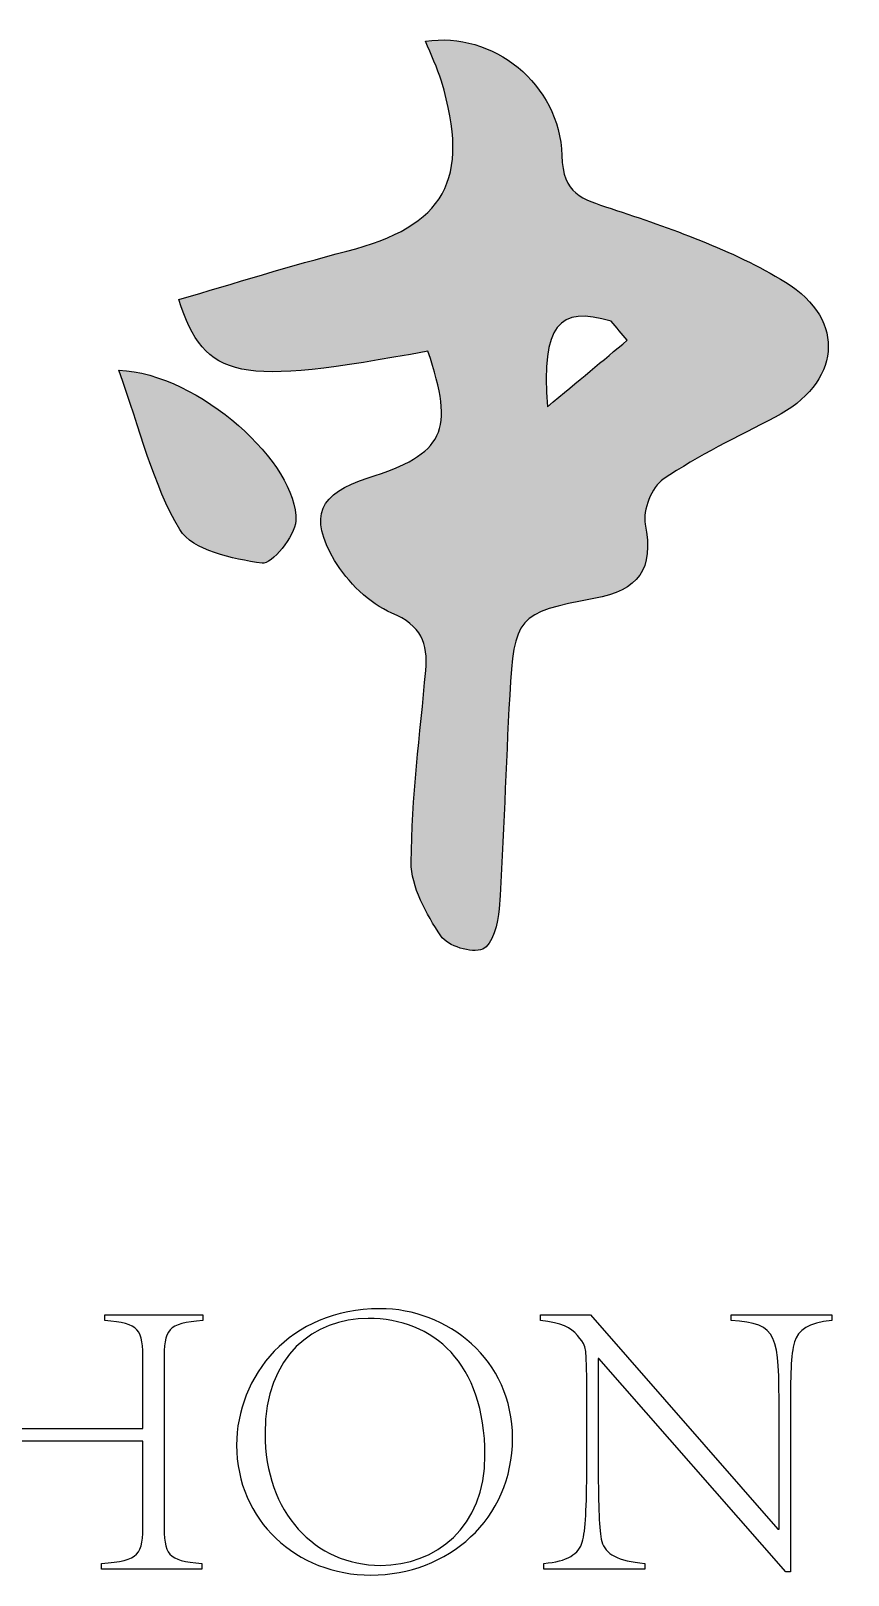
# Model space of a CAD drawing. Extents: x -266287 to 275962, y -324567 to 363765.
# Drawn here: x -160504 to -160148, y 158272 to 158945 of the extents above; entities that cross this region are included whole.
import ezdxf

# ---------------------------------------------------------------- set-up
doc = ezdxf.new("R2010")
doc.units = 0
doc.header["$LTSCALE"] = 1000
doc.layers.get('0').update_dxf_attribs({"linetype": 'CONTINUOUS'})

msp = doc.modelspace()

# ---------------------------------------------------------------- hatches: boundary and pattern name
h = msp.add_hatch(color=256)
edge = h.paths.add_edge_path()
edge.add_spline(control_points=[(-160330.9927, 158805.34762), (-160319.12865, 158770.18611), (-160323.76876, 158760.72286), (-160357.12159, 158750.10766)], knot_values=[20, 20, 20, 20, 21, 21, 21, 21], degree=3, periodic=0)
edge.add_spline(control_points=[(-160357.12159, 158750.10766), (-160378.35199, 158743.3359), (-160383.26126, 158733.53891), (-160371.67712, 158714.14948)], knot_values=[19, 19, 19, 19, 20, 20, 20, 20], degree=3, periodic=0)
edge.add_spline(control_points=[(-160371.67712, 158714.14948), (-160366.04654, 158704.71853), (-160356.61559, 158695.40601), (-160346.71095, 158691.22883)], knot_values=[18, 18, 18, 18, 19, 19, 19, 19], degree=3, periodic=0)
edge.add_spline(control_points=[(-160346.71095, 158691.22883), (-160333.8672, 158685.78127), (-160330.90657, 158678.159), (-160331.96163, 158666.17653)], knot_values=[17, 17, 17, 17, 18, 18, 18, 18], degree=3, periodic=0)
edge.add_spline(control_points=[(-160331.96163, 158666.17653), (-160334.40549, 158638.36815), (-160338.10897, 158610.57053), (-160338.30276, 158582.72985)], knot_values=[16, 16, 16, 16, 17, 17, 17, 17], degree=3, periodic=0)
edge.add_spline(control_points=[(-160338.30276, 158582.72985), (-160338.37812, 158571.92087), (-160331.69248, 158560.14295), (-160325.40518, 158550.58281)], knot_values=[15, 15, 15, 15, 16, 16, 16, 16], degree=3, periodic=0)
edge.add_spline(control_points=[(-160325.40518, 158550.58281), (-160322.49838, 158546.14725), (-160311.91548, 158542.83134), (-160307.11388, 158544.76921)], knot_values=[14, 14, 14, 14, 15, 15, 15, 15], degree=3, periodic=0)
edge.add_spline(control_points=[(-160307.11388, 158544.76921), (-160302.9367, 158546.42716), (-160300.33135, 158556.09496), (-160299.92224, 158562.40379)], knot_values=[13, 13, 13, 13, 14, 14, 14, 14], degree=3, periodic=0)
edge.add_spline(control_points=[(-160299.92224, 158562.40379), (-160297.88748, 158593.38812), (-160297.08004, 158624.45857), (-160295.33596, 158655.45367)], knot_values=[12, 12, 12, 12, 13, 13, 13, 13], degree=3, periodic=0)
edge.add_spline(control_points=[(-160295.33596, 158655.45367), (-160293.44116, 158689.33403), (-160292.05235, 158691.40108), (-160258.5811, 158697.55919)], knot_values=[11, 11, 11, 11, 12, 12, 12, 12], degree=3, periodic=0)
edge.add_spline(control_points=[(-160258.5811, 158697.55919), (-160239.13784, 158701.15501), (-160232.26918, 158710.27375), (-160236.25257, 158730.00769)], knot_values=[10, 10, 10, 10, 11, 11, 11, 11], degree=3, periodic=0)
edge.add_spline(control_points=[(-160236.25257, 158730.00769), (-160237.43682, 158735.97201), (-160233.35654, 158746.22117), (-160228.37192, 158749.5586)], knot_values=[9, 9, 9, 9, 10, 10, 10, 10], degree=3, periodic=0)
edge.add_spline(control_points=[(-160228.37192, 158749.5586), (-160212.95511, 158759.87236), (-160196.09568, 158768.08676), (-160179.53769, 158776.6026)], knot_values=[8, 8, 8, 8, 9, 9, 9, 9], degree=3, periodic=0)
edge.add_spline(control_points=[(-160179.53769, 158776.6026), (-160151.39556, 158791.06124), (-160147.73515, 158818.67583), (-160175.11289, 158835.40608)], knot_values=[7, 7, 7, 7, 8, 8, 8, 8], degree=3, periodic=0)
edge.add_spline(control_points=[(-160175.11289, 158835.40608), (-160198.35652, 158849.63863), (-160225.06678, 158858.81119), (-160251.15261, 158867.48853)], knot_values=[6, 6, 6, 6, 7, 7, 7, 7], degree=3, periodic=0)
edge.add_spline(control_points=[(-160251.15261, 158867.48853), (-160264.09325, 158871.7949), (-160272.08156, 158873.51744), (-160272.58756, 158890.5922)], knot_values=[5, 5, 5, 5, 6, 6, 6, 6], degree=3, periodic=0)
edge.add_spline(control_points=[(-160272.58756, 158890.5922), (-160273.50267, 158921.83491), (-160302.83981, 158944.88475), (-160332.03699, 158940.3523)], knot_values=[4, 4, 4, 4, 5, 5, 5, 5], degree=3, periodic=0)
edge.add_spline(control_points=[(-160332.03699, 158940.3523), (-160329.66849, 158934.48487), (-160326.89088, 158928.91889), (-160325.12527, 158923.02993)], knot_values=[3, 3, 3, 3, 4, 4, 4, 4], degree=3, periodic=0)
edge.add_spline(control_points=[(-160325.12527, 158923.02993), (-160312.10927, 158879.90164), (-160323.60727, 158859.88778), (-160366.40182, 158848.88501)], knot_values=[2, 2, 2, 2, 3, 3, 3, 3], degree=3, periodic=0)
edge.add_spline(control_points=[(-160366.40182, 158848.88501), (-160390.98042, 158842.55465), (-160415.23605, 158834.91084), (-160439.69623, 158827.8484)], knot_values=[1, 1, 1, 1, 2, 2, 2, 2], degree=3, periodic=0)
edge.add_spline(control_points=[(-160439.69623, 158827.8484), (-160428.00443, 158792.50387), (-160414.28865, 158789.90928), (-160330.9927, 158805.34762)], knot_values=[0, 0, 0, 0, 1, 1, 1, 1], degree=3, periodic=0)
edge = h.paths.add_edge_path(flags=16)
edge.add_spline(control_points=[(-160278.87486, 158781.11352), (-160281.48022, 158816.98558), (-160274.15939, 158825.07079), (-160251.05572, 158818.41745)], knot_values=[1, 1, 1, 1, 2, 2, 2, 2], degree=3, periodic=0)
edge.add_spline(control_points=[(-160251.05572, 158818.41745), (-160248.71951, 158815.63984), (-160246.38331, 158812.86223), (-160244.03633, 158810.08462)], knot_values=[0, 0, 0, 0, 1, 1, 1, 1], degree=3, periodic=0)
edge.add_spline(control_points=[(-160244.03633, 158810.08462), (-160254.61924, 158801.28886), (-160265.21291, 158792.4931), (-160278.87486, 158781.11352)], knot_values=[2, 2, 2, 2, 3, 3, 3, 3], degree=3, periodic=0)
h = msp.add_hatch(color=256)
edge = h.paths.add_edge_path()
edge.add_spline(control_points=[(-160439.23329, 158727.60688), (-160433.78573, 158718.48815), (-160416.11885, 158714.88156), (-160403.3397, 158712.9114)], knot_values=[2, 2, 2, 2, 3, 3, 3, 3], degree=3, periodic=0)
edge.add_spline(control_points=[(-160403.3397, 158712.9114), (-160399.24865, 158712.27621), (-160388.91336, 158724.70008), (-160388.63345, 158731.45032)], knot_values=[1, 1, 1, 1, 2, 2, 2, 2], degree=3, periodic=0)
edge.add_spline(control_points=[(-160388.63345, 158731.45032), (-160387.59992, 158756.08275), (-160430.56672, 158795.61522), (-160465.80359, 158797.04709)], knot_values=[0, 0, 0, 0, 1, 1, 1, 1], degree=3, periodic=0)
edge.add_spline(control_points=[(-160465.80359, 158797.04709), (-160456.32958, 158770.8536), (-160450.98968, 158747.31929), (-160439.23329, 158727.60688)], knot_values=[3, 3, 3, 3, 4, 4, 4, 4], degree=3, periodic=0)

# ---------------------------------------------------------------- linework, layer by layer
for points in [[(-160332.03699, 158940.3523), (-160302.83981, 158944.88475), (-160273.50267, 158921.83491), (-160272.58756, 158890.5922)], [(-160325.12527, 158923.02993), (-160326.89088, 158928.91889), (-160329.66849, 158934.48487), (-160332.03699, 158940.3523)], [(-160366.40182, 158848.88501), (-160323.60727, 158859.88778), (-160312.10927, 158879.90164), (-160325.12527, 158923.02993)], [(-160272.58756, 158890.5922), (-160272.08156, 158873.51744), (-160264.09325, 158871.7949), (-160251.15261, 158867.48853)], [(-160251.15261, 158867.48853), (-160225.06678, 158858.81119), (-160198.35652, 158849.63863), (-160175.11289, 158835.40608)], [(-160439.69623, 158827.8484), (-160415.23605, 158834.91084), (-160390.98042, 158842.55465), (-160366.40182, 158848.88501)], [(-160175.11289, 158835.40608), (-160147.73515, 158818.67583), (-160151.39556, 158791.06124), (-160179.53769, 158776.6026)], [(-160330.9927, 158805.34762), (-160414.28865, 158789.90928), (-160428.00443, 158792.50387), (-160439.69623, 158827.8484)], [(-160251.05572, 158818.41745), (-160274.15939, 158825.07079), (-160281.48022, 158816.98558), (-160278.87486, 158781.11352)], [(-160244.03633, 158810.08462), (-160246.38331, 158812.86223), (-160248.71951, 158815.63984), (-160251.05572, 158818.41745)], [(-160278.87486, 158781.11352), (-160265.21291, 158792.4931), (-160254.61924, 158801.28886), (-160244.03633, 158810.08462)], [(-160357.12159, 158750.10766), (-160323.76876, 158760.72286), (-160319.12865, 158770.18611), (-160330.9927, 158805.34762)], [(-160465.80359, 158797.04709), (-160430.56672, 158795.61522), (-160387.59992, 158756.08275), (-160388.63345, 158731.45032)], [(-160439.23329, 158727.60688), (-160450.98968, 158747.31929), (-160456.32958, 158770.8536), (-160465.80359, 158797.04709)], [(-160179.53769, 158776.6026), (-160196.09568, 158768.08676), (-160212.95511, 158759.87236), (-160228.37192, 158749.5586)], [(-160371.67712, 158714.14948), (-160383.26126, 158733.53891), (-160378.35199, 158743.3359), (-160357.12159, 158750.10766)], [(-160228.37192, 158749.5586), (-160233.35654, 158746.22117), (-160237.43682, 158735.97201), (-160236.25257, 158730.00769)], [(-160403.3397, 158712.9114), (-160416.11885, 158714.88156), (-160433.78573, 158718.48815), (-160439.23329, 158727.60688)], [(-160388.63345, 158731.45032), (-160388.91336, 158724.70008), (-160399.24865, 158712.27621), (-160403.3397, 158712.9114)], [(-160236.25257, 158730.00769), (-160232.26918, 158710.27375), (-160239.13784, 158701.15501), (-160258.5811, 158697.55919)], [(-160346.71095, 158691.22883), (-160356.61559, 158695.40601), (-160366.04654, 158704.71853), (-160371.67712, 158714.14948)], [(-160258.5811, 158697.55919), (-160292.05235, 158691.40108), (-160293.44116, 158689.33403), (-160295.33596, 158655.45367)], [(-160331.96163, 158666.17653), (-160330.90657, 158678.159), (-160333.8672, 158685.78127), (-160346.71095, 158691.22883)], [(-160338.30276, 158582.72985), (-160338.10897, 158610.57053), (-160334.40549, 158638.36815), (-160331.96163, 158666.17653)], [(-160295.33596, 158655.45367), (-160297.08004, 158624.45857), (-160297.88748, 158593.38812), (-160299.92224, 158562.40379)], [(-160325.40518, 158550.58281), (-160331.69248, 158560.14295), (-160338.37812, 158571.92087), (-160338.30276, 158582.72985)], [(-160299.92224, 158562.40379), (-160300.33135, 158556.09496), (-160302.9367, 158546.42716), (-160307.11388, 158544.76921)], [(-160307.11388, 158544.76921), (-160311.91548, 158542.83134), (-160322.49838, 158546.14725), (-160325.40518, 158550.58281)], [(-160471.9235, 158383.01365), (-160471.9235, 158383.01365), (-160471.9235, 158385.49412), (-160471.9235, 158385.49412)], [(-160471.9235, 158385.49412), (-160471.9235, 158385.49412), (-160429.10097, 158385.49412), (-160429.10097, 158385.49412)], [(-160429.10097, 158385.49412), (-160429.10097, 158385.49412), (-160429.10097, 158383.01365), (-160429.10097, 158383.01365)], [(-160281.90926, 158383.01365), (-160281.90926, 158383.01365), (-160281.90926, 158385.49412), (-160281.90926, 158385.49412)], [(-160281.90926, 158385.49412), (-160281.90926, 158385.49412), (-160260.14487, 158385.49412), (-160260.14487, 158385.49412)], [(-160260.14487, 158385.49412), (-160260.14487, 158385.49412), (-160178.39276, 158292.05452), (-160178.39276, 158292.05452)], [(-160198.73605, 158383.01365), (-160198.73605, 158383.01365), (-160198.73605, 158385.49412), (-160198.73605, 158385.49412)], [(-160198.73605, 158385.49412), (-160198.73605, 158385.49412), (-160154.85414, 158385.49412), (-160154.85414, 158385.49412)], [(-160154.85414, 158385.49412), (-160154.85414, 158385.49412), (-160154.85414, 158383.01365), (-160154.85414, 158383.01365)], [(-160455.29231, 158365.31447), (-160455.29231, 158379.12069), (-160456.7048, 158381.78203), (-160471.9235, 158383.01365)], [(-160429.10097, 158383.01365), (-160444.6728, 158381.78203), (-160446.08529, 158379.12069), (-160446.08529, 158365.31447)], [(-160357.09847, 158383.90076), (-160380.62847, 158383.72851), (-160402.04836, 158367.9672), (-160402.04836, 158333.81769)], [(-160265.81205, 158376.46797), (-160268.8179, 158380.0078), (-160272.52999, 158381.95428), (-160281.90926, 158383.01365)], [(-160177.85877, 158342.49071), (-160177.85877, 158376.99335), (-160178.03102, 158381.60116), (-160198.73605, 158383.01365)], [(-160154.85414, 158383.01365), (-160165.11191, 158382.12654), (-160169.53886, 158378.76757), (-160171.13222, 158373.63438)], [(-160261.73823, 158357.70942), (-160261.73823, 158373.46212), (-160262.62534, 158372.57501), (-160265.81205, 158376.46797)], [(-160171.13222, 158373.63438), (-160172.72557, 158368.15668), (-160172.90644, 158359.13053), (-160172.90644, 158342.49071)], [(-160455.29231, 158335.94503), (-160455.29231, 158335.94503), (-160455.29231, 158365.31447), (-160455.29231, 158365.31447)], [(-160446.08529, 158365.31447), (-160446.08529, 158365.31447), (-160446.08529, 158294.88811), (-160446.08529, 158294.88811)], [(-160256.43278, 158366.38245), (-160256.43278, 158366.38245), (-160256.7859, 158366.38245), (-160256.7859, 158366.38245)], [(-160256.7859, 158366.38245), (-160256.7859, 158366.38245), (-160256.7859, 158319.30522), (-160256.7859, 158319.30522)], [(-160174.85292, 158273.46823), (-160174.85292, 158273.46823), (-160256.43278, 158366.38245), (-160256.43278, 158366.38245)], [(-160261.73823, 158319.30522), (-160261.73823, 158319.30522), (-160261.73823, 158357.70942), (-160261.73823, 158357.70942)], [(-160177.85877, 158292.05452), (-160177.85877, 158292.05452), (-160177.85877, 158342.49071), (-160177.85877, 158342.49071)], [(-160172.90644, 158342.49071), (-160172.90644, 158342.49071), (-160172.90644, 158273.46823), (-160172.90644, 158273.46823)], [(-160529.96475, 158335.94503), (-160529.96475, 158335.94503), (-160455.29231, 158335.94503), (-160455.29231, 158335.94503)], [(-160455.29231, 158330.45872), (-160455.29231, 158330.45872), (-160529.96475, 158330.45872), (-160529.96475, 158330.45872)], [(-160455.29231, 158294.88811), (-160455.29231, 158294.88811), (-160455.29231, 158330.45872), (-160455.29231, 158330.45872)], [(-160263.68471, 158286.38733), (-160262.27222, 158291.70139), (-160261.73823, 158301.43379), (-160261.73823, 158319.30522)], [(-160256.7859, 158319.30522), (-160256.60504, 158301.43379), (-160256.43278, 158291.70139), (-160255.19255, 158286.74907)], [(-160473.33599, 158277.18893), (-160456.7048, 158278.25691), (-160455.29231, 158280.90963), (-160455.29231, 158294.88811)], [(-160446.08529, 158294.88811), (-160446.08529, 158280.90963), (-160444.6728, 158278.25691), (-160429.62635, 158277.18893)], [(-160178.39276, 158292.05452), (-160178.39276, 158292.05452), (-160177.85877, 158292.05452), (-160177.85877, 158292.05452)], [(-160280.49677, 158277.18893), (-160270.05813, 158277.89517), (-160265.0972, 158281.44362), (-160263.68471, 158286.38733)], [(-160255.19255, 158286.74907), (-160253.59919, 158281.25414), (-160248.29374, 158278.07604), (-160236.434, 158277.18893)], [(-160473.33599, 158274.70846), (-160473.33599, 158274.70846), (-160473.33599, 158277.18893), (-160473.33599, 158277.18893)], [(-160429.62635, 158277.18893), (-160429.62635, 158277.18893), (-160429.62635, 158274.70846), (-160429.62635, 158274.70846)], [(-160280.49677, 158274.70846), (-160280.49677, 158274.70846), (-160280.49677, 158277.18893), (-160280.49677, 158277.18893)], [(-160236.434, 158277.18893), (-160236.434, 158277.18893), (-160236.434, 158274.70846), (-160236.434, 158274.70846)], [(-160429.62635, 158274.70846), (-160429.62635, 158274.70846), (-160473.33599, 158274.70846), (-160473.33599, 158274.70846)], [(-160236.434, 158274.70846), (-160236.434, 158274.70846), (-160280.49677, 158274.70846), (-160280.49677, 158274.70846)], [(-160172.90644, 158273.46823), (-160172.90644, 158273.46823), (-160174.85292, 158273.46823), (-160174.85292, 158273.46823)]]:
    msp.add_open_spline(points, degree=3)
for points, knots in [([(-160294.09629, 158331.69034), (-160294.09629, 158296.48146), (-160322.23411, 158272.05574), (-160355.85824, 158272.05574), (-160388.24214, 158272.05574), (-160414.43347, 158295.94747), (-160414.43347, 158328.69311), (-160414.43347, 158358.41567), (-160391.42885, 158388.14684), (-160351.96528, 158388.14684), (-160322.40636, 158388.14684), (-160294.09629, 158366.02072), (-160294.09629, 158331.69034)], [0, 0, 0, 0, 1, 1, 1, 2, 2, 2, 3, 3, 3, 4, 4, 4, 4]), ([(-160402.04836, 158333.81769), (-160402.04836, 158299.30644), (-160380.27535, 158276.31043), (-160351.61216, 158276.31043), (-160327.72042, 158276.31043), (-160306.12828, 158292.76076), (-160306.12828, 158324.26616), (-160306.12828, 158364.43597), (-160328.60753, 158383.90076), (-160357.09847, 158383.90076)], [0, 0, 0, 0, 1, 1, 1, 2, 2, 2, 3, 3, 3, 3])]:
    msp.add_open_spline(points, degree=3, knots=knots)

doc.saveas('drawing.dxf')
